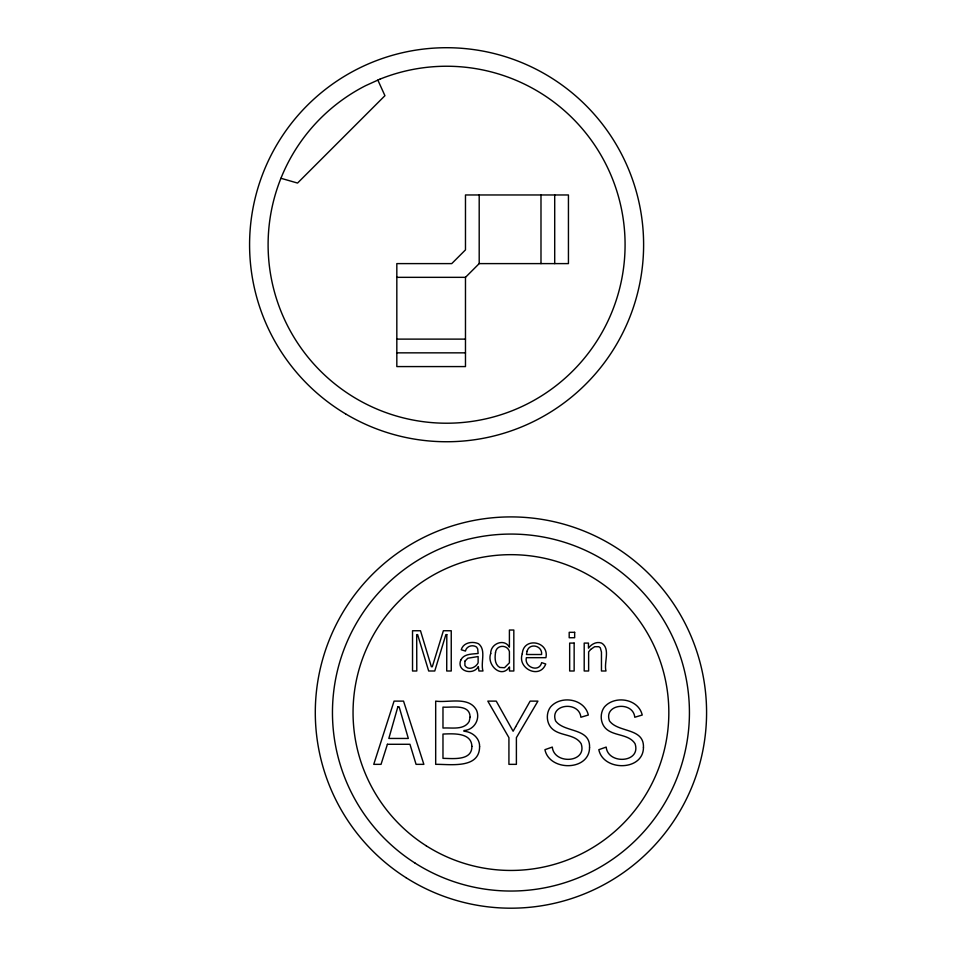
<?xml version="1.0" encoding="UTF-8"?>
<svg xmlns="http://www.w3.org/2000/svg" width="956" height="956" viewBox="0 0 956 956"><rect width="100%" height="100%" fill="white"/><g stroke="black" fill="none" stroke-linecap="round" stroke-linejoin="round"><path stroke-width="1.43" d="M465.476 277.336L479.195 263.605L568.438 263.605L568.438 194.964L465.476 194.964L465.476 249.875L451.746 263.605L396.824 263.605L396.824 366.578L465.476 366.578L465.476 277.336L396.824 277.336M396.824 339.117L465.476 339.117M396.824 352.848L465.476 352.848M280.945 178.282L297.555 183.062L384.933 95.696L377.859 80.113M554.707 194.964L554.707 263.605M540.988 194.964L540.988 263.605M479.195 194.964L479.195 263.605M446.81 634.617L446.715 670.993L451.244 670.993L451.244 630.745L443.381 630.745L432.315 666.726L431.371 666.726L420.497 630.745L412.526 630.745L412.526 670.993L416.792 670.993L416.685 634.617L417.617 634.617L428.682 670.993L434.765 670.993L445.878 634.617L446.81 634.617M490.715 653.569C486.449 664.767 501.374 679.31 509.512 666.906L509.512 670.993L513.826 670.993L513.826 630.028L509.405 630.028L509.405 647.176C504.242 637.915 490.344 643.782 490.715 653.569M522.287 653.785C516.969 668.519 539.805 679.68 545.745 664.002L541.646 662.639C539.208 672.94 524.008 667.252 526.362 657.68L545.912 657.68C549.521 641.273 523.398 636.553 522.287 653.785M589.553 747.544C589.398 771.217 549.401 771.48 544.932 749.683L552.305 747.078C554.026 764.872 587.605 762.924 581.14 743.672C575.106 734.136 561.28 736.18 552.998 729.5C546.426 724.29 545.506 713.535 550.572 706.95C560.897 695.012 584.546 698.645 588.334 715.028L580.878 717.251C579.276 700.724 549.306 703.819 555.591 720.92C564.303 732.953 590.402 727.492 589.553 747.544M643.448 747.544C643.28 771.217 603.296 771.48 598.815 749.683L606.188 747.078C607.908 764.872 641.488 762.924 635.035 743.672C629 734.136 615.162 736.18 606.881 729.5C600.32 724.29 599.388 713.535 604.455 706.95C614.792 695.012 638.429 698.645 642.229 715.028L634.772 717.251C633.159 700.724 603.2 703.819 609.486 720.92C618.197 732.953 644.296 727.492 643.448 747.544M479.601 746.66C479.506 769.305 449.69 764.071 435.685 764.346L435.685 701.118C448.185 703.042 469.061 695.848 476.59 710.332C480.414 719.45 473.961 730.073 463.923 730.527L463.923 731.244C472.133 731.782 479.84 737.96 479.601 746.66M495.495 652.661C494.73 657.764 494.634 664.516 499.737 667.455L504.505 667.73L509.405 662.855L509.405 651.49C507.242 644.201 496.14 644.738 495.495 652.661M460.78 660.118C456.239 671.506 473.519 675.737 478.335 666.559L478.944 670.993L482.971 670.993C480.39 662.46 486.52 649.961 478.49 643.735C472.419 640.95 463.266 642.528 461.246 649.757L465.453 651.072C466.337 646.113 472.682 644.308 476.554 647.021L477.725 648.969L478.12 653.474C472.156 654.179 463.791 653.617 460.78 660.118M464.891 661.193L464.915 665.507C468.07 670.921 476.028 667.563 478.12 662.807L478.12 656.533L467.807 658.23L464.891 661.193M471.882 746.325C472.085 761.155 452.606 758.407 442.975 758.359L442.975 734.053C452.726 733.706 471.487 732.224 471.882 746.325M527.126 651.144L526.469 654.513L541.586 654.513C542.709 645.647 529.457 642.444 527.126 651.144M470.089 717.167L469.217 721.422C463.935 730.492 451.579 727.408 442.975 728.054L442.975 707.105C451.507 707.87 469.994 703.461 470.089 717.167M397.839 706.854L388.829 738.45L408.32 738.45L399.142 706.854L397.839 706.854M387.407 744.282L381.038 764.346L373.748 764.346L394.075 701.118L403.54 701.118L423.867 764.346L416.075 764.346L409.957 744.282L387.407 744.282M515.678 726.68L513.121 731.244L496.236 701.118L487.811 701.118L508.927 737.65L508.927 764.346L516.395 764.346L516.395 737.65L537.929 701.118L530.138 701.118L515.678 726.68M590.593 649.471L588.633 651.896L588.633 670.993L584.2 670.993L584.2 643.089L588.466 643.089L588.466 648.156C591.405 644.129 596.568 641.249 601.575 643.077C610.812 648.634 603.666 662.616 605.985 670.993L601.455 670.993L601.455 652.052L600.284 647.774L598.815 646.71L594.668 646.698L590.593 649.471M380.141 79.073L365.562 85.693A178.485 178.485 0 0 0 344.949 391.446A178.485 178.485 0 0 0 623.957 264.716A178.485 178.485 0 0 0 380.141 79.073M574.652 632.322L569.19 632.322L569.19 637.736L574.652 637.736L574.652 632.322M574.15 643.089L569.668 643.089L569.668 670.993L574.15 670.993L574.15 643.089M345.594 413.888A197.02 197.02 0 0 0 643.591 247.628A197.02 197.02 0 0 0 350.601 72.68A197.02 197.02 0 0 0 345.594 413.888M405.942 877.632A195.645 195.645 0 0 0 706.4 720.943A195.645 195.645 0 0 0 420.473 539.076A195.645 195.645 0 0 0 405.942 877.632M415.155 863.16A178.485 178.485 0 0 0 689.264 720.215A178.485 178.485 0 0 0 428.408 554.301A178.485 178.485 0 0 0 415.155 863.16M426.197 845.785A157.895 157.895 0 0 0 668.686 719.33A157.895 157.895 0 0 0 437.932 572.56A157.895 157.895 0 0 0 426.197 845.785"/></g></svg>
